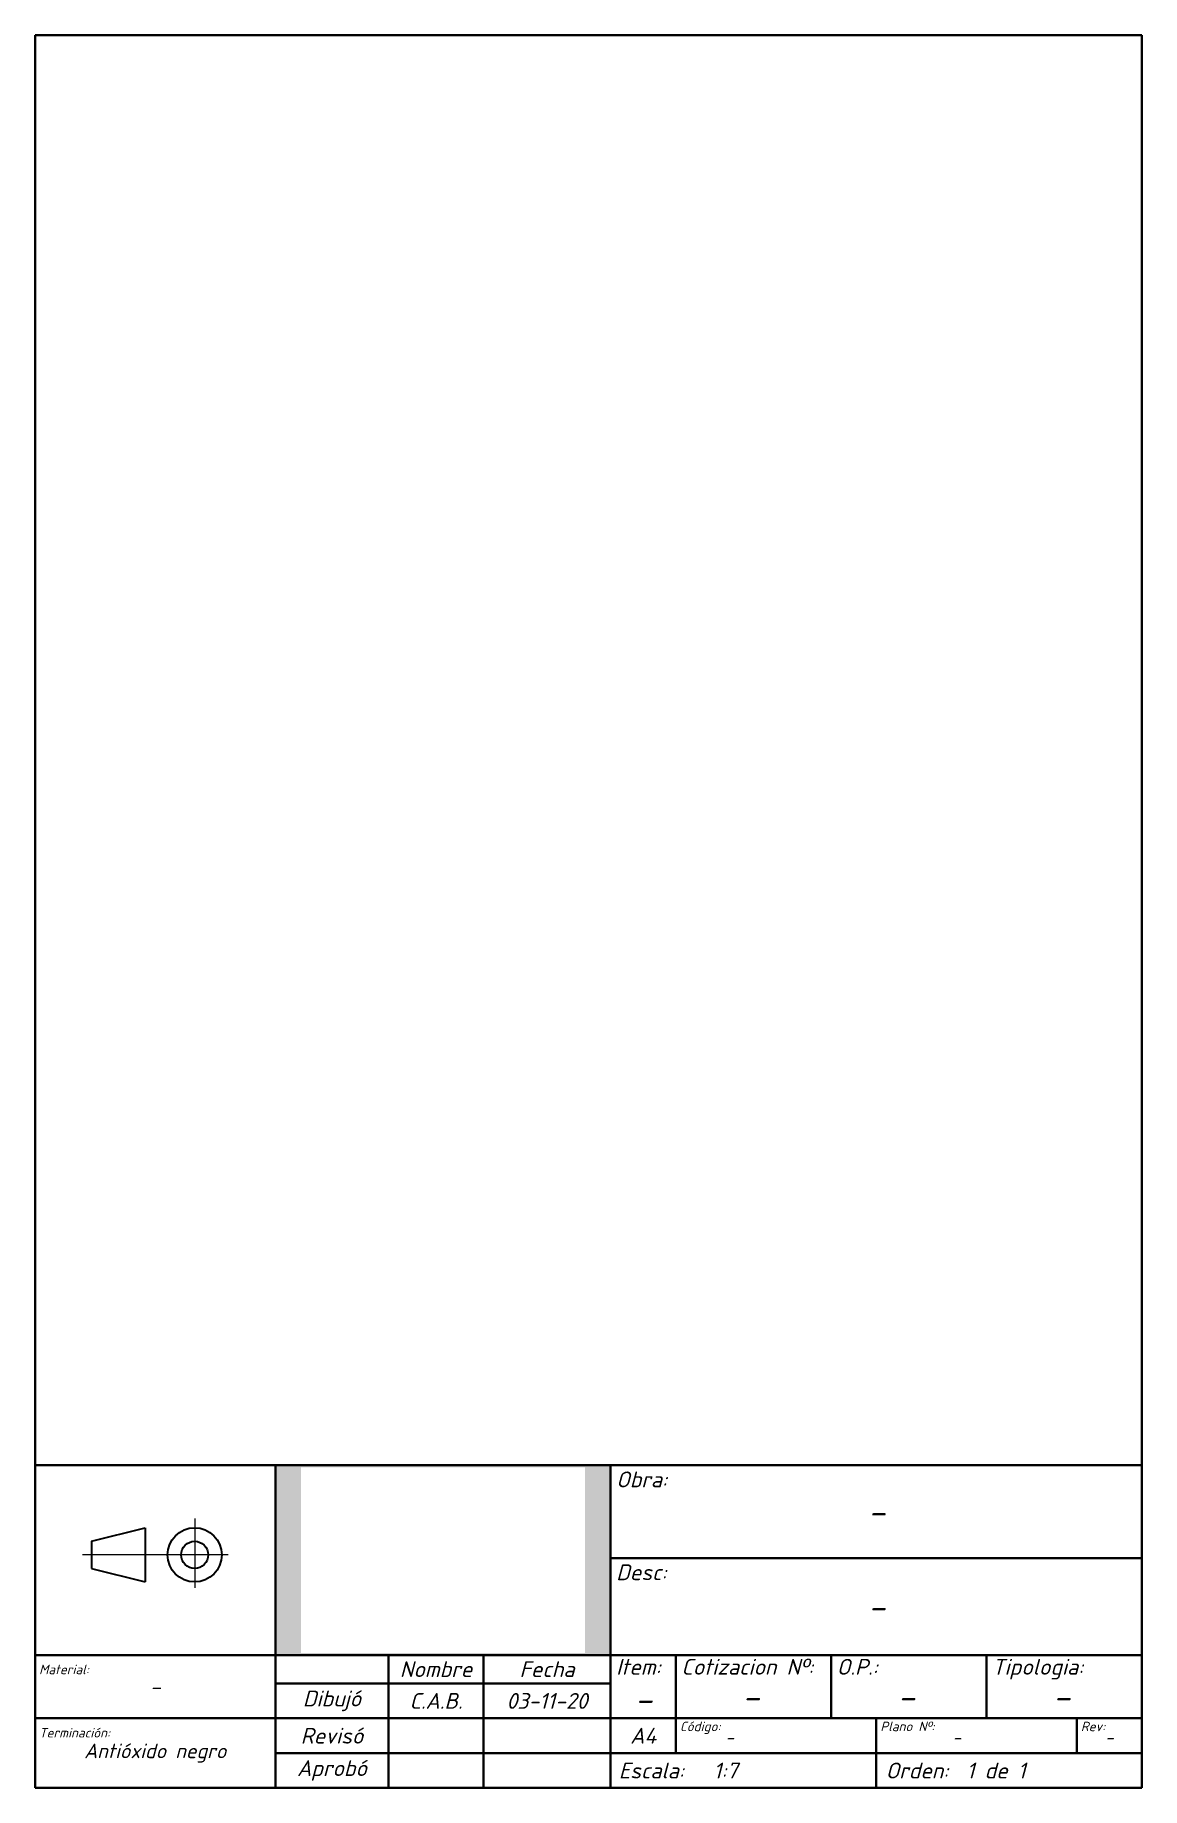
# Paper-space layout 'A4' of a CAD drawing. Header units: millimetres. Extents: x 20 to 195, y 6 to 283.
import ezdxf

# ---------------------------------------------------------------- set-up
doc = ezdxf.new("R2010")
doc.units = ezdxf.units.MM
doc.header["$LTSCALE"] = 0.47
doc.linetypes.add('CENTERX2', pattern=[101.6, 63.5, -12.7, 12.7, -12.7])
for name, color, linetype, lineweight in [('2D pieza', 7, 'Continuous', 30), ('EJES', 243, 'CENTERX2', 13), ('Lay rótulo', 7, 'Continuous', 35)]:
    doc.layers.add(name, color=color, linetype=linetype, lineweight=lineweight)
doc.layers.add('TEXTO', color=7, linetype='Continuous')
doc.styles.add('style1', font='isocpeur.ttf', dxfattribs={"oblique": 15})

# ---------------------------------------------------------------- blocks, each defined once
blk = doc.blocks.new('iso-e')
at = {"layer": '2D pieza'}
for p, q in [((-16.3, 1.88), (-7.84, 4.01)), ((-7.84, 4.01), (-7.84, -4.54)), ((-16.3, 1.88), (-16.3, -2.4)), ((-16.3, -2.4), (-7.84, -4.54))]:
    blk.add_line(p, q, dxfattribs=at)
for radius in [4.28, 2.14]:
    blk.add_circle((0, -0.26), radius, dxfattribs=at)
at = {"layer": 'EJES'}
for p, q in [((0, 5.47), (0, -5.47)), ((5.27, -0.26), (-17.76, -0.26))]:
    blk.add_line(p, q, dxfattribs=at)

psp = doc.layouts.new('A4')

# ---------------------------------------------------------------- hatches: boundary and pattern name
at = {"layer": '2D pieza'}
h = psp.add_hatch(color=256, dxfattribs=at)
h.dxf.hatch_style = 1
h.paths.add_polyline_path([(58.06, 27.19), (111.06, 27.19), (111.06, 57.19), (58.06, 57.19)])
h.paths.add_polyline_path([(62.09, 56.86), (107.03, 56.86), (107.03, 27.51), (62.09, 27.51)], flags=16)

# ---------------------------------------------------------------- linework, layer by layer
at = {"layer": 'Lay rótulo'}
for p, q in [((20.06, 283.19), (20.06, 6.19)), ((20.06, 283.19), (195.06, 283.19)), ((195.06, 283.19), (195.06, 6.19)), ((195.06, 57.19), (20.06, 57.19)), ((20.06, 57.19), (20.06, 6.19)), ((58.06, 57.19), (58.06, 6.19)), ((111.06, 57.19), (111.06, 6.19)), ((111.06, 42.52), (195.06, 42.52)), ((20.06, 27.19), (195.06, 27.19)), ((75.95, 27.23), (75.95, 6.19)), ((90.95, 27.23), (90.95, 6.19)), ((121.37, 11.69), (121.37, 27.19)), ((145.93, 17.19), (145.93, 27.19)), ((170.49, 17.19), (170.49, 27.19)), ((58.06, 22.69), (111.06, 22.69)), ((20.06, 17.19), (195.06, 17.19)), ((153.06, 17.19), (153.06, 6.19)), ((184.75, 11.69), (184.75, 17.19)), ((58.06, 11.69), (111.06, 11.69)), ((111.06, 11.69), (195.06, 11.69)), ((20.06, 6.19), (195.06, 6.19))]:
    psp.add_line(p, q, dxfattribs=at)

# ---------------------------------------------------------------- block references
at = {"layer": 'TEXTO'}
psp.add_blockref('iso-e', (45.3, 43.28), dxfattribs=at)

# ---------------------------------------------------------------- texts
at = {"layer": 'TEXTO', "style": 'style1'}
for s, insert, char_height, width, attachment_point in [('Obra:', (111.93, 56.19), 2.5, 14.25, 1), ('-', (153.06, 49.85), 4, 84, 5), ('Desc:', (111.93, 41.52), 2.5, 14.25, 1), ('-', (153.06, 34.85), 4, 84, 5), ('Material:', (20.7, 25.66), 1.5, 14.1503, 1), ('Nombre', (83.45, 24.96), 2.5, 15, 5), ('Fecha', (101, 24.96), 2.5, 20.1132, 5), ('Item:', (111.93, 26.58), 2.5, 7, 1), ('Cotizacion Nº:', (122.24, 26.58), 2.5, 31.9358, 1), ('O.P.:', (146.8, 26.58), 2.5, 31.9358, 1), ('Tipologia:', (171.36, 26.58), 2.5, 31.9358, 1), ('-', (39.06, 22.19), 2.5, 38, 5), ('Dibujó', (67, 19.94), 2.5, 17.8868, 5), ('C.A.B.', (83.45, 19.94), 2.5, 15, 5), ('\\A1;03-11-20', (101, 19.94), 2.5, 18.4033, 5), ('-', (116.21, 20.22), 4, 10.3083, 5), ('-', (133.18, 20.63), 4, 23.6218, 5), ('-', (157.74, 20.63), 4, 23.6218, 5), ('-', (182.3, 20.63), 4, 23.6218, 5), ('Código:', (122.01, 16.66), 1.5, 7.3336, 1), ('Plano Nº:', (153.7, 16.66), 1.5, 9.9836, 1), ('Rev:', (185.4, 16.66), 1.5, 9.6633, 1), ('Terminación:', (20.7, 15.66), 1.5, 14.1503, 1), ('Revisó', (67, 14.44), 2.5, 17.8868, 5), ('A4', (116.21, 14.44), 2.5, 10.3083, 5), ('-', (129.18, 14.17), 2, 23.8828, 4), ('-', (165.1, 14.17), 2, 19.6529, 4), ('-', (189.9, 14.17), 2, 10.3084, 5), ('Antióxido negro', (39.06, 11.69), 2.3, 38, 5), ('Aprobó', (67, 8.94), 2.5, 17.8868, 5), ('Escala:', (117.5, 8.94), 2.5, 12.8764, 5), ('1:7', (129.23, 8.94), 2.5, 12.8764, 5), ('Orden:', (159.5, 8.94), 2.5, 12.8764, 5), ('1 de 1', (172, 8.94), 2.5, 12.8764, 5)]:
    psp.add_mtext(s, dxfattribs=dict(at, insert=insert, char_height=char_height, width=width, attachment_point=attachment_point))

doc.saveas('drawing.dxf')
